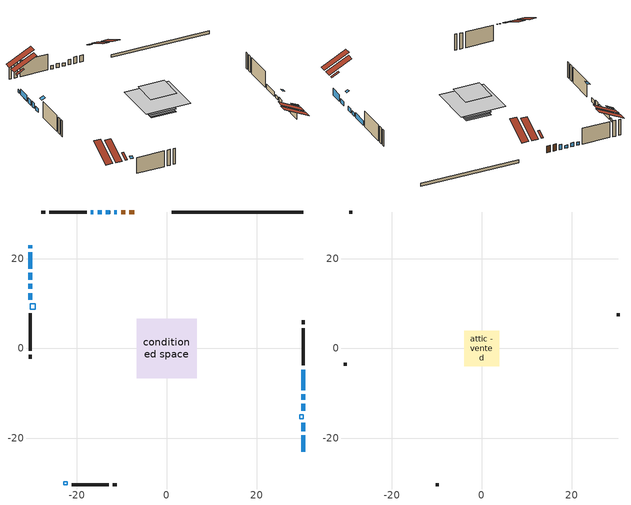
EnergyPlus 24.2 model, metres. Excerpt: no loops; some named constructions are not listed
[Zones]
conditioned space
 floor outside (Floor1 construction): -0.42,-0.42 -0.42,0.42 0.42,0.42 0.42,-0.42 z0.61
 floor outside (Floor2 construction): -0.43,-0.43 -0.43,0.43 0.43,0.43 0.43,-0.43 z0.61
 floor outside (Floor3 construction): -1.06,-1.06 -1.06,1.06 1.06,1.06 1.06,-1.06 z0.61
 floor adiabatic (Floor5 construction): -3.72,-3.72 -3.72,3.72 3.72,3.72 3.72,-3.72 z0.61
 floor adiabatic (AdiabaticFloorConstruction): -6.67,-6.67 -6.67,6.67 6.67,6.67 6.67,-6.67 z3.05
 floor foundation (Slab1 construction): -3.72,-3.72 -3.72,3.72 3.72,3.72 3.72,-3.72 z-0.3
 floor foundation (Slab2 construction): -3.58,-3.58 -3.58,3.58 3.58,3.58 3.58,-3.58 z0
 wall outside (AdiabaticWallConstruction 1): -7.22,30.36 -8.32,30.36 / -9.24,30.36 -10.16,30.36 z0.61:2.64
 wall outside (AdiabaticWallConstruction): -30.36,22.97 -30.36,22.35 / -12.62,30.36 -13.54,30.36 z0.61:1.53; 30.36,-22.97 30.36,-19.31 z0.61:2.64; 30.36,-18.38 30.36,-16.55 / -14.46,30.36 -15.38,30.36 / 30.36,-13.83 30.36,-12.3 z0.61:1.83; -30.36,21.42 -30.36,17.77 z0.61:2.34; -30.36,16.84 -30.36,15.31 / 30.36,-9.28 30.36,-4.71 z0.61:2.08; -30.36,14.38 -30.36,13.26 z0.61:2.29; -30.36,12.34 -30.36,10.86 z0.61:1.78; -11.08,30.36 -11.69,30.36 z0.61:2.14; -16.31,30.36 -16.92,30.36 z0.61:1.68; 30.36,-11.38 30.36,-10.21 z0.61:1.63
 wall outside (Wall1 construction): -17.85,30.36 -26.12,30.36 / -21.17,-30.36 -12.9,-30.36 / -30.36,7.79 -30.36,-0.49 / 30.36,-3.78 30.36,4.49 z0.61:5.49
 wall outside (Wall2 construction): -27.05,30.36 -27.88,30.36 / -11.97,-30.36 -11.14,-30.36 / -30.36,-1.42 -30.36,-2.24 / 30.36,5.42 30.36,6.25 z0.61:5.49
 wall foundation (FoundationWall1 construction): 30.36,30.36 1.1,30.36 z-0.3:0.61
 window (WindowConstruction 13): -30.36,22.96 -30.36,22.35 z0.61:1.52
 window (WindowConstruction 3): 30.36,-22.96 30.36,-19.31 z0.61:2.64
 window (WindowConstruction 4): 30.36,-18.38 30.36,-16.55 z0.61:1.83
 window (WindowConstruction 5): -30.36,21.42 -30.36,17.77 z0.61:2.34
 window (WindowConstruction 6): -30.36,16.84 -30.36,15.31 z0.61:2.08
 window (WindowConstruction 7): -30.36,14.38 -30.36,13.27 z0.61:2.29
 window (WindowConstruction 8): -30.36,12.34 -30.36,10.86 z0.61:1.78
 window (WindowConstruction 9): -11.08,30.36 -11.69,30.36 z0.61:2.13
 window (WindowConstruction 10): -12.62,30.36 -13.54,30.36 z0.61:1.52
 window (WindowConstruction 11): -14.47,30.36 -15.38,30.36 z0.61:1.83
 window (WindowConstruction 12): -16.31,30.36 -16.92,30.36 z0.61:1.68
 window (WindowConstruction): 30.36,-13.83 30.36,-12.31 z0.61:1.83
 window (WindowConstruction 1): 30.36,-11.38 30.36,-10.21 z0.61:1.62
 window (WindowConstruction 2): 30.36,-9.28 30.36,-4.71 z0.61:2.08
 door (Door): -7.23,30.36 -8.32,30.36 z0.61:2.64
 door (Door 1): -9.24,30.36 -10.15,30.36 z0.61:2.64
 ceiling adiabatic (AdiabaticFloorConstruction): 6.67,-6.67 6.67,6.67 -6.67,6.67 -6.67,-6.67 z3.05
 roof outside (Roof2 construction): -4.73,30.36,5.49 -4.73,23.55,8.89 -2.82,23.55,8.89 -2.82,30.36,5.49; -25.46,-30.36,5.49 -25.46,-23.55,8.89 -27.37,-23.55,8.89 -27.37,-30.36,5.49; -30.36,25.46,5.49 -23.55,25.46,8.89 -23.55,27.37,8.89 -30.36,27.37,5.49; 30.36,-25.46,5.49 23.55,-25.46,8.89 23.55,-27.37,8.89 30.36,-27.37,5.49
 roof outside (Roof3 construction): -6.3,30.36,5.49 -6.3,28.07,6.63 -5.66,28.07,6.63 -5.66,30.36,5.49; -23.89,-30.36,5.49 -23.89,-28.07,6.63 -24.53,-28.07,6.63 -24.53,-30.36,5.49; -30.36,23.89,5.49 -28.07,23.89,6.63 -28.07,24.53,6.63 -30.36,24.53,5.49; 30.36,-23.89,5.49 28.07,-23.89,6.63 28.07,-24.53,6.63 30.36,-24.53,5.49
 roof outside (AdiabaticRoofConstruction): -22.1,-30.36,5.49 -22.1,-29.59,5.87 -22.97,-29.59,5.87 -22.97,-30.36,5.49; -30.36,8.71,5.49 -29.27,8.71,6.03 -29.27,9.94,6.03 -30.36,9.94,5.49; 30.36,-14.76,5.49 29.59,-14.76,5.87 29.59,-15.62,5.87 30.36,-15.62,5.49
 skylight (SkylightConstruction): -22.1,-30.36,5.49 -22.1,-29.59,5.87 -22.96,-29.59,5.87 -22.96,-30.36,5.49
 skylight (SkylightConstruction 1): -30.36,8.72,5.49 -29.27,8.72,6.03 -29.27,9.93,6.03 -30.36,9.93,5.49
 skylight (SkylightConstruction 2): 30.36,-14.76,5.49 29.59,-14.76,5.87 29.59,-15.62,5.87 30.36,-15.62,5.49
attic - vented
 floor to conditioned space (Floor4 construction Reversed): -3.9,-3.9 -3.9,3.9 3.9,3.9 3.9,-3.9 z5.49
 wall outside (Wall3 construction): -28.81,30.36 -29.43,30.36 / -10.21,-30.36 -9.59,-30.36 / -30.36,-3.17 -30.36,-3.8 / 30.36,7.18 30.36,7.8 z0.61:5.49
 roof outside (Roof1 construction): -1.89,30.36,5.49 -1.89,22.97,9.18 0.17,22.97,9.18 0.17,30.36,5.49; -28.3,-30.36,5.49 -28.3,-22.97,9.18 -30.36,-22.97,9.18 -30.36,-30.36,5.49; -30.36,28.3,5.49 -22.97,28.3,9.18 -22.97,30.36,9.18 -30.36,30.36,5.49; 30.36,-28.3,5.49 22.97,-28.3,9.18 22.97,-30.36,9.18 30.36,-30.36,5.49
[Material] Roughness=Rough; Thermal Absorptance=0.9
Name | Thickness {m} | Conductivity {W/m-K} | Density {kg/m3} | Specific Heat {J/kg-K} | Solar Absorptance | Visible Absorptance
ceiling loosefill ins | 0.169333 | 0.0480833 | 16.02 | 1046.75 | 0.7 | 0.7
ceiling stud and cavity | 0.1397 | 0.137261 | 65.682 | 1177.47 | 0.7 | 0.7
gypsum board | 0.0127 | 0.160291 | 801 | 837.4 | 0.6 | 0.6
[Construction]
Floor4 construction: ceiling loosefill ins, ceiling stud and cavity, gypsum board
[EnergyManagementSystem:Program]
unmet_hours_program: Set htg_unmet_hours = 0; Set clg_unmet_hours = 0; Set unit_htg_unmet_hours = 0; If ((DayOfYear >= 1) && (DayOfYear <= 365)); Set unit_htg_unmet_hours = unit_htg_unmet_hours + conditioned_space_htg_unmet_s; If unit_htg_unmet_hours > htg_unmet_hours; Set htg_unmet_hours = unit_htg_unmet_hours; EndIf; EndIf
water_heater_EC_adj: If WarmupFlag == 0; Set dhw_e_cons = water_heater_energy + water_heater_on_cycle_parasitic + water_heater_off_cycle_parasitic; Set water_heater_ec_adj_act = 0.0 * dhw_e_cons / 1; EndIf
[EnergyManagementSystem:ProgramCallingManager]
component_loads_program_calling_manager: EndOfZoneTimestepAfterZoneReporting; component_loads_program
fridge_schedule_program_calling_manager: BeginZoneTimestepAfterInitHeatBalance; fridge_schedule_program
infil_program_calling_manager: BeginZoneTimestepAfterInitHeatBalance; infil_program
natural_vent_program_calling_manager: BeginZoneTimestepAfterInitHeatBalance; natural_vent_program
total_airflows_program_calling_manager: EndOfZoneTimestepAfterZoneReporting; total_airflows_program
total_loads_program_calling_manager: EndOfZoneTimestepAfterZoneReporting; total_loads_program
unit_heater_supply_fan_disaggregate_program_calling_manager: EndOfSystemTimestepBeforeHVACReporting; unit_heater_supply_fan_disaggregate_program
unmet_hours_program_calling_manager: EndOfZoneTimestepBeforeZoneReporting; unmet_hours_program
water_heater_EC_adj_ProgramManager: EndOfSystemTimestepBeforeHVACReporting; water_heater_EC_adj
[EnergyManagementSystem:OutputVariable] Type of Data in Variable=Summed
Name | EMS Variable | Update Frequency | EMS Program or Subroutine | Units
unit heater supply fan disaggregate htg primary | unit_heater_supply_fan_primary_htg | SystemTimestep | unit_heater_supply_fan_disaggregate_program | J
loads_htg_tot_peakload_outvar; loads_htg_tot_annual_outvar; Energy Management System Output Variable 1; Energy Management System Output Variable 45 | loads_htg_tot | ZoneTimestep | total_loads_program | J
loads_clg_tot_peakload_outvar; loads_clg_tot_annual_outvar; Energy Management System Output Variable 2; Energy Management System Output Variable 46 | loads_clg_tot | ZoneTimestep | total_loads_program | J
htg_unmet_hours_annual_outvar; Energy Management System Output Variable 3 | htg_unmet_hours | ZoneTimestep | unmet_hours_program | hr
clg_unmet_hours_annual_outvar; Energy Management System Output Variable 4 | clg_unmet_hours | ZoneTimestep | unmet_hours_program | hr
loads_htg_roofs_annual_outvar; Energy Management System Output Variable 5 | loads_htg_roofs | ZoneTimestep | component_loads_program | J
loads_htg_ceilings_annual_outvar; Energy Management System Output Variable 6 | loads_htg_ceilings | ZoneTimestep | component_loads_program | J
loads_htg_walls_annual_outvar; Energy Management System Output Variable 7 | loads_htg_walls | ZoneTimestep | component_loads_program | J
loads_htg_rim_joists_annual_outvar; Energy Management System Output Variable 8 | loads_htg_rim_joists | ZoneTimestep | component_loads_program | J
loads_htg_foundation_walls_annual_outvar; Energy Management System Output Variable 9 | loads_htg_foundation_walls | ZoneTimestep | component_loads_program | J
loads_htg_doors_annual_outvar; Energy Management System Output Variable 10 | loads_htg_doors | ZoneTimestep | component_loads_program | J
loads_htg_windows_conduction_annual_outvar; Energy Management System Output Variable 11 | loads_htg_windows_conduction | ZoneTimestep | component_loads_program | J
loads_htg_windows_solar_annual_outvar; Energy Management System Output Variable 12 | loads_htg_windows_solar | ZoneTimestep | component_loads_program | J
loads_htg_skylights_conduction_annual_outvar; Energy Management System Output Variable 13 | loads_htg_skylights_conduction | ZoneTimestep | component_loads_program | J
loads_htg_skylights_solar_annual_outvar; Energy Management System Output Variable 14 | loads_htg_skylights_solar | ZoneTimestep | component_loads_program | J
loads_htg_floors_annual_outvar; Energy Management System Output Variable 15 | loads_htg_floors | ZoneTimestep | component_loads_program | J
loads_htg_slabs_annual_outvar; Energy Management System Output Variable 16 | loads_htg_slabs | ZoneTimestep | component_loads_program | J
loads_htg_internal_mass_annual_outvar; Energy Management System Output Variable 17 | loads_htg_internal_mass | ZoneTimestep | component_loads_program | J
loads_htg_infil_annual_outvar; Energy Management System Output Variable 18 | loads_htg_infil | ZoneTimestep | component_loads_program | J
loads_htg_natvent_annual_outvar; Energy Management System Output Variable 19 | loads_htg_natvent | ZoneTimestep | component_loads_program | J
loads_htg_mechvent_annual_outvar; Energy Management System Output Variable 20 | loads_htg_mechvent | ZoneTimestep | component_loads_program | J
loads_htg_whf_annual_outvar; Energy Management System Output Variable 21 | loads_htg_whf | ZoneTimestep | component_loads_program | J
loads_htg_ducts_annual_outvar; Energy Management System Output Variable 22 | loads_htg_ducts | ZoneTimestep | component_loads_program | J
loads_htg_intgains_annual_outvar; Energy Management System Output Variable 23 | loads_htg_intgains | ZoneTimestep | component_loads_program | J
loads_htg_lighting_annual_outvar; Energy Management System Output Variable 24 | loads_htg_lighting | ZoneTimestep | component_loads_program | J
loads_clg_roofs_annual_outvar; Energy Management System Output Variable 25 | loads_clg_roofs | ZoneTimestep | component_loads_program | J
loads_clg_ceilings_annual_outvar; Energy Management System Output Variable 26 | loads_clg_ceilings | ZoneTimestep | component_loads_program | J
loads_clg_walls_annual_outvar; Energy Management System Output Variable 27 | loads_clg_walls | ZoneTimestep | component_loads_program | J
loads_clg_rim_joists_annual_outvar; Energy Management System Output Variable 28 | loads_clg_rim_joists | ZoneTimestep | component_loads_program | J
loads_clg_foundation_walls_annual_outvar; Energy Management System Output Variable 29 | loads_clg_foundation_walls | ZoneTimestep | component_loads_program | J
loads_clg_doors_annual_outvar; Energy Management System Output Variable 30 | loads_clg_doors | ZoneTimestep | component_loads_program | J
loads_clg_windows_conduction_annual_outvar; Energy Management System Output Variable 31 | loads_clg_windows_conduction | ZoneTimestep | component_loads_program | J
loads_clg_windows_solar_annual_outvar; Energy Management System Output Variable 32 | loads_clg_windows_solar | ZoneTimestep | component_loads_program | J
loads_clg_skylights_conduction_annual_outvar; Energy Management System Output Variable 33 | loads_clg_skylights_conduction | ZoneTimestep | component_loads_program | J
loads_clg_skylights_solar_annual_outvar; Energy Management System Output Variable 34 | loads_clg_skylights_solar | ZoneTimestep | component_loads_program | J
loads_clg_floors_annual_outvar; Energy Management System Output Variable 35 | loads_clg_floors | ZoneTimestep | component_loads_program | J
loads_clg_slabs_annual_outvar; Energy Management System Output Variable 36 | loads_clg_slabs | ZoneTimestep | component_loads_program | J
loads_clg_internal_mass_annual_outvar; Energy Management System Output Variable 37 | loads_clg_internal_mass | ZoneTimestep | component_loads_program | J
loads_clg_infil_annual_outvar; Energy Management System Output Variable 38 | loads_clg_infil | ZoneTimestep | component_loads_program | J
loads_clg_natvent_annual_outvar; Energy Management System Output Variable 39 | loads_clg_natvent | ZoneTimestep | component_loads_program | J
loads_clg_mechvent_annual_outvar; Energy Management System Output Variable 40 | loads_clg_mechvent | ZoneTimestep | component_loads_program | J
loads_clg_whf_annual_outvar; Energy Management System Output Variable 41 | loads_clg_whf | ZoneTimestep | component_loads_program | J
loads_clg_ducts_annual_outvar; Energy Management System Output Variable 42 | loads_clg_ducts | ZoneTimestep | component_loads_program | J
loads_clg_intgains_annual_outvar; Energy Management System Output Variable 43 | loads_clg_intgains | ZoneTimestep | component_loads_program | J
loads_clg_lighting_annual_outvar; Energy Management System Output Variable 44 | loads_clg_lighting | ZoneTimestep | component_loads_program | J
[Schedule:Day:Interval]
interior lighting schedule day: No, 01:00, 0.108182, 04:00, 0.0901515, 05:00, 0.0991667, 06:00, 0.162273, 07:00, 0.270455, 08:00, 0.342576, 10:00, 0.369621, 11:00, 0.351591, 12:00, 0.333561, 13:00, 0.324545, 14:00, 0.31553, 15:00, 0.333561, 16:00, 0.369621, 17:00, 0.450758, 18:00, 0.585985, 19:00, 0.775303, 20:00, 0.955606, 21:00, 0.991667, 22:00, 0.712197, 23:00, 0.360606, 24:00, 0.162273
interior lighting schedule day 1: No, 01:00, 0.100909, 04:00, 0.0840909, 05:00, 0.0925, 06:00, 0.151364, 07:00, 0.252273, 08:00, 0.319545, 10:00, 0.344773, 11:00, 0.327955, 12:00, 0.311136, 13:00, 0.302727, 14:00, 0.294318, 15:00, 0.311136, 16:00, 0.344773, 17:00, 0.420455, 18:00, 0.546591, 19:00, 0.723182, 20:00, 0.891364, 21:00, 0.925, 22:00, 0.664318, 23:00, 0.336364, 24:00, 0.151364
interior lighting schedule day 2: No, 01:00, 0.0927273, 04:00, 0.0772727, 05:00, 0.085, 06:00, 0.139091, 07:00, 0.231818, 08:00, 0.293636, 10:00, 0.316818, 11:00, 0.301364, 12:00, 0.285909, 13:00, 0.278182, 14:00, 0.270455, 15:00, 0.285909, 16:00, 0.316818, 17:00, 0.386364, 18:00, 0.502273, 19:00, 0.664545, 20:00, 0.819091, 21:00, 0.85, 22:00, 0.610455, 23:00, 0.309091, 24:00, 0.139091
interior lighting schedule day 3: No, 01:00, 0.0845455, 04:00, 0.0704545, 05:00, 0.0775, 06:00, 0.126818, 07:00, 0.211364, 08:00, 0.267727, 10:00, 0.288864, 11:00, 0.274773, 12:00, 0.260682, 13:00, 0.253636, 14:00, 0.246591, 15:00, 0.260682, 16:00, 0.288864, 17:00, 0.352273, 18:00, 0.457955, 19:00, 0.605909, 20:00, 0.746818, 21:00, 0.775, 22:00, 0.556591, 23:00, 0.281818, 24:00, 0.126818
interior lighting schedule day 4: No, 01:00, 0.0763636, 04:00, 0.0636364, 05:00, 0.07, 06:00, 0.114545, 07:00, 0.190909, 08:00, 0.241818, 10:00, 0.260909, 11:00, 0.248182, 12:00, 0.235455, 13:00, 0.229091, 14:00, 0.222727, 15:00, 0.235455, 16:00, 0.260909, 17:00, 0.318182, 18:00, 0.413636, 19:00, 0.547273, 20:00, 0.674545, 21:00, 0.7, 22:00, 0.502727, 23:00, 0.254545, 24:00, 0.114545
interior lighting schedule day 5: No, 01:00, 0.0727273, 04:00, 0.0606061, 05:00, 0.0666667, 06:00, 0.109091, 07:00, 0.181818, 08:00, 0.230303, 10:00, 0.248485, 11:00, 0.236364, 12:00, 0.224242, 13:00, 0.218182, 14:00, 0.212121, 15:00, 0.224242, 16:00, 0.248485, 17:00, 0.30303, 18:00, 0.393939, 19:00, 0.521212, 20:00, 0.642424, 21:00, 0.666667, 22:00, 0.478788, 23:00, 0.242424, 24:00, 0.109091
interior lighting schedule day 6: No, 01:00, 0.0745455, 04:00, 0.0621212, 05:00, 0.0683333, 06:00, 0.111818, 07:00, 0.186364, 08:00, 0.236061, 10:00, 0.254697, 11:00, 0.242273, 12:00, 0.229848, 13:00, 0.223636, 14:00, 0.217424, 15:00, 0.229848, 16:00, 0.254697, 17:00, 0.310606, 18:00, 0.403788, 19:00, 0.534242, 20:00, 0.658485, 21:00, 0.683333, 22:00, 0.490758, 23:00, 0.248485, 24:00, 0.111818
interior lighting schedule day 7: No, 01:00, 0.08, 04:00, 0.0666667, 05:00, 0.0733333, 06:00, 0.12, 07:00, 0.2, 08:00, 0.253333, 10:00, 0.273333, 11:00, 0.26, 12:00, 0.246667, 13:00, 0.24, 14:00, 0.233333, 15:00, 0.246667, 16:00, 0.273333, 17:00, 0.333333, 18:00, 0.433333, 19:00, 0.573333, 20:00, 0.706667, 21:00, 0.733333, 22:00, 0.526667, 23:00, 0.266667, 24:00, 0.12
interior lighting schedule day 8: No, 01:00, 0.0890909, 04:00, 0.0742424, 05:00, 0.0816667, 06:00, 0.133636, 07:00, 0.222727, 08:00, 0.282121, 10:00, 0.304394, 11:00, 0.289545, 12:00, 0.274697, 13:00, 0.267273, 14:00, 0.259848, 15:00, 0.274697, 16:00, 0.304394, 17:00, 0.371212, 18:00, 0.482576, 19:00, 0.638485, 20:00, 0.78697, 21:00, 0.816667, 22:00, 0.586515, 23:00, 0.29697, 24:00, 0.133636
interior lighting schedule day 9: No, 01:00, 0.0972727, 04:00, 0.0810606, 05:00, 0.0891667, 06:00, 0.145909, 07:00, 0.243182, 08:00, 0.30803, 10:00, 0.332348, 11:00, 0.316136, 12:00, 0.299924, 13:00, 0.291818, 14:00, 0.283712, 15:00, 0.299924, 16:00, 0.332348, 17:00, 0.405303, 18:00, 0.526894, 19:00, 0.697121, 20:00, 0.859242, 21:00, 0.891667, 22:00, 0.640379, 23:00, 0.324242, 24:00, 0.145909
interior lighting schedule day 10: No, 01:00, 0.105455, 04:00, 0.0878788, 05:00, 0.0966667, 06:00, 0.158182, 07:00, 0.263636, 08:00, 0.333939, 10:00, 0.360303, 11:00, 0.342727, 12:00, 0.325152, 13:00, 0.316364, 14:00, 0.307576, 15:00, 0.325152, 16:00, 0.360303, 17:00, 0.439394, 18:00, 0.571212, 19:00, 0.755758, 20:00, 0.931515, 21:00, 0.966667, 22:00, 0.694242, 23:00, 0.351515, 24:00, 0.158182
interior lighting schedule day 11: No, 01:00, 0.109091, 04:00, 0.0909091, 05:00, 0.1, 06:00, 0.163636, 07:00, 0.272727, 08:00, 0.345455, 10:00, 0.372727, 11:00, 0.354545, 12:00, 0.336364, 13:00, 0.327273, 14:00, 0.318182, 15:00, 0.336364, 16:00, 0.372727, 17:00, 0.454545, 18:00, 0.590909, 19:00, 0.781818, 20:00, 0.963636, 21:00, 1, 22:00, 0.718182, 23:00, 0.363636, 24:00, 0.163636
interior lighting schedule default day; occupants schedule default day; clothes dryer schedule default day; cooking range schedule default day; mech vent bath fan 0 schedule default day; mech vent range fan 0 schedule default day; misc plug loads schedule default day; general water use schedule default day; heating setpoint default day; cooling setpoint default day; clothes dryer exhaust 0 schedule default day; cooling season schedule day; cooling season schedule day 2; cooling season schedule default day; exterior lighting schedule default day; natural vent schedule default day: No, 24:00, 0
occupants schedule day: No, 05:00, 0.426829, 06:00, 0.719512, 07:00, 1, 08:00, 0.670732, 09:00, 0.329268, 14:00, 0.170732, 15:00, 0.231707, 16:00, 0.329268, 17:00, 0.5, 18:00, 0.670732, 19:00, 0.829268, 21:00, 1, 22:00, 0.853659, 23:00, 0.646341, 24:00, 0.426829
clothes dryer schedule day; clothes dryer exhaust 0 schedule day: No, 01:00, 0.123457, 02:00, 0.0740741, 03:00, 0.0493827, 04:00, 0.0246914, 05:00, 0.0493827, 06:00, 0.0740741, 07:00, 0.197531, 08:00, 0.395062, 09:00, 0.592593, 10:00, 0.839506, 11:00, 0.962963, 12:00, 1, 13:00, 0.91358, 14:00, 0.82716, 15:00, 0.716049, 16:00, 0.753086, 17:00, 0.679012, 18:00, 0.666667, 20:00, 0.62963, 21:00, 0.641975, 22:00, 0.666667, 23:00, 0.54321, 24:00, 0.296296
cooking range schedule day: No, 05:00, 0.0597015, 06:00, 0.11194, 07:00, 0.171642, 08:00, 0.291045, 11:00, 0.343284, 12:00, 0.402985, 13:00, 0.462687, 14:00, 0.343284, 15:00, 0.291045, 16:00, 0.402985, 17:00, 0.567164, 18:00, 1, 19:00, 0.850746, 20:00, 0.432836, 21:00, 0.291045, 22:00, 0.231343, 23:00, 0.171642, 24:00, 0.11194
mech vent bath fan 0 schedule day: No, 07:00, 0, 08:00, 1, 09:00, 0.2, 24:00, 0
mech vent range fan 0 schedule day: No, 18:00, 0, 19:00, 1, 20:00, 0.2, 24:00, 0
misc plug loads schedule day: No, 06:00, 0.705882, 07:00, 0.745098, 08:00, 0.803922, 15:00, 0.823529, 16:00, 0.862745, 17:00, 0.921569, 18:00, 0.980392, 19:00, 1, 20:00, 0.980392, 21:00, 0.941176, 22:00, 0.862745, 23:00, 0.784314, 24:00, 0.72549
general water use schedule day: No, 01:00, 0.315068, 03:00, 0.287671, 04:00, 0.342466, 05:00, 0.369863, 06:00, 0.520548, 07:00, 0.60274, 08:00, 0.534247, 10:00, 0.506849, 11:00, 0.465753, 14:00, 0.479452, 15:00, 0.534247, 16:00, 0.589041, 17:00, 0.69863, 18:00, 0.876712, 19:00, 0.890411, 20:00, 0.986301, 21:00, 1, 22:00, 0.863014, 23:00, 0.616438, 24:00, 0.465753
heating setpoint day: No, 07:00, 18, 23:00, 21, 24:00, 18
cooling setpoint day: No, 24:00, 25
cooling season schedule day 1: No, 24:00, 1
exterior lighting schedule day: No, 01:00, 0.566667, 03:00, 0.524167, 05:00, 0.495833, 06:00, 0.5525, 07:00, 0.623333, 08:00, 0.580833, 09:00, 0.439167, 10:00, 0.354167, 12:00, 0.34, 13:00, 0.354167, 14:00, 0.396667, 15:00, 0.425, 16:00, 0.495833, 17:00, 0.623333, 18:00, 0.793333, 19:00, 0.906667, 20:00, 0.963333, 21:00, 0.991667, 22:00, 0.920833, 23:00, 0.793333, 24:00, 0.665833
exterior lighting schedule day 1: No, 01:00, 0.528571, 03:00, 0.488929, 05:00, 0.4625, 06:00, 0.515357, 07:00, 0.581429, 08:00, 0.541786, 09:00, 0.409643, 10:00, 0.330357, 12:00, 0.317143, 13:00, 0.330357, 14:00, 0.37, 15:00, 0.396429, 16:00, 0.4625, 17:00, 0.581429, 18:00, 0.74, 19:00, 0.845714, 20:00, 0.898571, 21:00, 0.925, 22:00, 0.858929, 23:00, 0.74, 24:00, 0.621071
exterior lighting schedule day 10: No, 01:00, 0.552381, 03:00, 0.510952, 05:00, 0.483333, 06:00, 0.538571, 07:00, 0.607619, 08:00, 0.56619, 09:00, 0.428095, 10:00, 0.345238, 12:00, 0.331429, 13:00, 0.345238, 14:00, 0.386667, 15:00, 0.414286, 16:00, 0.483333, 17:00, 0.607619, 18:00, 0.773333, 19:00, 0.88381, 20:00, 0.939048, 21:00, 0.966667, 22:00, 0.897619, 23:00, 0.773333, 24:00, 0.649048
exterior lighting schedule day 11: No, 01:00, 0.571429, 03:00, 0.528571, 05:00, 0.5, 06:00, 0.557143, 07:00, 0.628571, 08:00, 0.585714, 09:00, 0.442857, 10:00, 0.357143, 12:00, 0.342857, 13:00, 0.357143, 14:00, 0.4, 15:00, 0.428571, 16:00, 0.5, 17:00, 0.628571, 18:00, 0.8, 19:00, 0.914286, 20:00, 0.971429, 21:00, 1, 22:00, 0.928571, 23:00, 0.8, 24:00, 0.671429
exterior lighting schedule day 2: No, 01:00, 0.485714, 03:00, 0.449286, 05:00, 0.425, 06:00, 0.473571, 07:00, 0.534286, 08:00, 0.497857, 09:00, 0.376429, 10:00, 0.303571, 12:00, 0.291429, 13:00, 0.303571, 14:00, 0.34, 15:00, 0.364286, 16:00, 0.425, 17:00, 0.534286, 18:00, 0.68, 19:00, 0.777143, 20:00, 0.825714, 21:00, 0.85, 22:00, 0.789286, 23:00, 0.68, 24:00, 0.570714
exterior lighting schedule day 3: No, 01:00, 0.442857, 03:00, 0.409643, 05:00, 0.3875, 06:00, 0.431786, 07:00, 0.487143, 08:00, 0.453929, 09:00, 0.343214, 10:00, 0.276786, 12:00, 0.265714, 13:00, 0.276786, 14:00, 0.31, 15:00, 0.332143, 16:00, 0.3875, 17:00, 0.487143, 18:00, 0.62, 19:00, 0.708571, 20:00, 0.752857, 21:00, 0.775, 22:00, 0.719643, 23:00, 0.62, 24:00, 0.520357
exterior lighting schedule day 4: No, 01:00, 0.4, 03:00, 0.37, 05:00, 0.35, 06:00, 0.39, 07:00, 0.44, 08:00, 0.41, 09:00, 0.31, 10:00, 0.25, 12:00, 0.24, 13:00, 0.25, 14:00, 0.28, 15:00, 0.3, 16:00, 0.35, 17:00, 0.44, 18:00, 0.56, 19:00, 0.64, 20:00, 0.68, 21:00, 0.7, 22:00, 0.65, 23:00, 0.56, 24:00, 0.47
exterior lighting schedule day 5: No, 01:00, 0.380952, 03:00, 0.352381, 05:00, 0.333333, 06:00, 0.371429, 07:00, 0.419048, 08:00, 0.390476, 09:00, 0.295238, 10:00, 0.238095, 12:00, 0.228571, 13:00, 0.238095, 14:00, 0.266667, 15:00, 0.285714, 16:00, 0.333333, 17:00, 0.419048, 18:00, 0.533333, 19:00, 0.609524, 20:00, 0.647619, 21:00, 0.666667, 22:00, 0.619048, 23:00, 0.533333, 24:00, 0.447619
exterior lighting schedule day 6: No, 01:00, 0.390476, 03:00, 0.36119, 05:00, 0.341667, 06:00, 0.380714, 07:00, 0.429524, 08:00, 0.400238, 09:00, 0.302619, 10:00, 0.244048, 12:00, 0.234286, 13:00, 0.244048, 14:00, 0.273333, 15:00, 0.292857, 16:00, 0.341667, 17:00, 0.429524, 18:00, 0.546667, 19:00, 0.624762, 20:00, 0.66381, 21:00, 0.683333, 22:00, 0.634524, 23:00, 0.546667, 24:00, 0.45881
exterior lighting schedule day 7: No, 01:00, 0.419048, 03:00, 0.387619, 05:00, 0.366667, 06:00, 0.408571, 07:00, 0.460952, 08:00, 0.429524, 09:00, 0.324762, 10:00, 0.261905, 12:00, 0.251429, 13:00, 0.261905, 14:00, 0.293333, 15:00, 0.314286, 16:00, 0.366667, 17:00, 0.460952, 18:00, 0.586667, 19:00, 0.670476, 20:00, 0.712381, 21:00, 0.733333, 22:00, 0.680952, 23:00, 0.586667, 24:00, 0.492381
exterior lighting schedule day 8: No, 01:00, 0.466667, 03:00, 0.431667, 05:00, 0.408333, 06:00, 0.455, 07:00, 0.513333, 08:00, 0.478333, 09:00, 0.361667, 10:00, 0.291667, 12:00, 0.28, 13:00, 0.291667, 14:00, 0.326667, 15:00, 0.35, 16:00, 0.408333, 17:00, 0.513333, 18:00, 0.653333, 19:00, 0.746667, 20:00, 0.793333, 21:00, 0.816667, 22:00, 0.758333, 23:00, 0.653333, 24:00, 0.548333
exterior lighting schedule day 9: No, 01:00, 0.509524, 03:00, 0.47131, 05:00, 0.445833, 06:00, 0.496786, 07:00, 0.560476, 08:00, 0.522262, 09:00, 0.394881, 10:00, 0.318452, 12:00, 0.305714, 13:00, 0.318452, 14:00, 0.356667, 15:00, 0.382143, 16:00, 0.445833, 17:00, 0.560476, 18:00, 0.713333, 19:00, 0.815238, 20:00, 0.86619, 21:00, 0.891667, 22:00, 0.827976, 23:00, 0.713333, 24:00, 0.59869
[Schedule:Week:Daily]
heating setpoint Week Rule - Jan1-Dec31: heating setpoint day, heating setpoint day, heating setpoint day, heating setpoint day, heating setpoint day, heating setpoint day, heating setpoint day, heating setpoint default day, heating setpoint default day, heating setpoint default day, heating setpoint default day, heating setpoint default day
cooling setpoint Week Rule - Jan1-Dec31: cooling setpoint day, cooling setpoint day, cooling setpoint day, cooling setpoint day, cooling setpoint day, cooling setpoint day, cooling setpoint day, cooling setpoint default day, cooling setpoint default day, cooling setpoint default day, cooling setpoint default day, cooling setpoint default day
clothes dryer exhaust 0 schedule Week Rule - Jan1-Dec31: clothes dryer exhaust 0 schedule day, clothes dryer exhaust 0 schedule day, clothes dryer exhaust 0 schedule day, clothes dryer exhaust 0 schedule day, clothes dryer exhaust 0 schedule day, clothes dryer exhaust 0 schedule day, clothes dryer exhaust 0 schedule day, clothes dryer exhaust 0 schedule default day, clothes dryer exhaust 0 schedule default day, clothes dryer exhaust 0 schedule default day, clothes dryer exhaust 0 schedule default day, clothes dryer exhaust 0 schedule default day
cooling season schedule Week Rule - Jan1-May26: cooling season schedule day, cooling season schedule day, cooling season schedule day, cooling season schedule day, cooling season schedule day, cooling season schedule day, cooling season schedule day, cooling season schedule default day, cooling season schedule default day, cooling season schedule default day, cooling season schedule default day, cooling season schedule default day
cooling season schedule Week Rule - May27-Jun2: cooling season schedule day, cooling season schedule day, cooling season schedule day, cooling season schedule day, cooling season schedule day, cooling season schedule day 1, cooling season schedule day 1, cooling season schedule default day, cooling season schedule default day, cooling season schedule default day, cooling season schedule default day, cooling season schedule default day
cooling season schedule Week Rule - Jun3-Aug25: cooling season schedule day 1, cooling season schedule day 1, cooling season schedule day 1, cooling season schedule day 1, cooling season schedule day 1, cooling season schedule day 1, cooling season schedule day 1, cooling season schedule default day, cooling season schedule default day, cooling season schedule default day, cooling season schedule default day, cooling season schedule default day
cooling season schedule Week Rule - Aug26-Sep1: cooling season schedule day 1, cooling season schedule day 1, cooling season schedule day 1, cooling season schedule day 1, cooling season schedule day 1, cooling season schedule day 1, cooling season schedule day 2, cooling season schedule default day, cooling season schedule default day, cooling season schedule default day, cooling season schedule default day, cooling season schedule default day
cooling season schedule Week Rule - Sep2-Dec31: cooling season schedule day 2, cooling season schedule day 2, cooling season schedule day 2, cooling season schedule day 2, cooling season schedule day 2, cooling season schedule day 2, cooling season schedule day 2, cooling season schedule default day, cooling season schedule default day, cooling season schedule default day, cooling season schedule default day, cooling season schedule default day
exterior lighting schedule Week Rule - Jan28-Feb3: exterior lighting schedule day, exterior lighting schedule day, exterior lighting schedule day, exterior lighting schedule day, exterior lighting schedule day 1, exterior lighting schedule day 1, exterior lighting schedule day 1, exterior lighting schedule default day, exterior lighting schedule default day, exterior lighting schedule default day, exterior lighting schedule default day, exterior lighting schedule default day
exterior lighting schedule Week Rule - Feb4-Feb24: exterior lighting schedule day 1, exterior lighting schedule day 1, exterior lighting schedule day 1, exterior lighting schedule day 1, exterior lighting schedule day 1, exterior lighting schedule day 1, exterior lighting schedule day 1, exterior lighting schedule default day, exterior lighting schedule default day, exterior lighting schedule default day, exterior lighting schedule default day, exterior lighting schedule default day
exterior lighting schedule Week Rule - Feb25-Mar3: exterior lighting schedule day 1, exterior lighting schedule day 1, exterior lighting schedule day 1, exterior lighting schedule day 1, exterior lighting schedule day 2, exterior lighting schedule day 2, exterior lighting schedule day 2, exterior lighting schedule default day, exterior lighting schedule default day, exterior lighting schedule default day, exterior lighting schedule default day, exterior lighting schedule default day
exterior lighting schedule Week Rule - Mar4-Mar31: exterior lighting schedule day 2, exterior lighting schedule day 2, exterior lighting schedule day 2, exterior lighting schedule day 2, exterior lighting schedule day 2, exterior lighting schedule day 2, exterior lighting schedule day 2, exterior lighting schedule default day, exterior lighting schedule default day, exterior lighting schedule default day, exterior lighting schedule default day, exterior lighting schedule default day
exterior lighting schedule Week Rule - Apr1-Apr28: exterior lighting schedule day 3, exterior lighting schedule day 3, exterior lighting schedule day 3, exterior lighting schedule day 3, exterior lighting schedule day 3, exterior lighting schedule day 3, exterior lighting schedule day 3, exterior lighting schedule default day, exterior lighting schedule default day, exterior lighting schedule default day, exterior lighting schedule default day, exterior lighting schedule default day
exterior lighting schedule Week Rule - Apr29-May5: exterior lighting schedule day 3, exterior lighting schedule day 3, exterior lighting schedule day 4, exterior lighting schedule day 4, exterior lighting schedule day 4, exterior lighting schedule day 4, exterior lighting schedule day 4, exterior lighting schedule default day, exterior lighting schedule default day, exterior lighting schedule default day, exterior lighting schedule default day, exterior lighting schedule default day
exterior lighting schedule Week Rule - May6-May26: exterior lighting schedule day 4, exterior lighting schedule day 4, exterior lighting schedule day 4, exterior lighting schedule day 4, exterior lighting schedule day 4, exterior lighting schedule day 4, exterior lighting schedule day 4, exterior lighting schedule default day, exterior lighting schedule default day, exterior lighting schedule default day, exterior lighting schedule default day, exterior lighting schedule default day
exterior lighting schedule Week Rule - May27-Jun2: exterior lighting schedule day 4, exterior lighting schedule day 4, exterior lighting schedule day 4, exterior lighting schedule day 4, exterior lighting schedule day 4, exterior lighting schedule day 5, exterior lighting schedule day 5, exterior lighting schedule default day, exterior lighting schedule default day, exterior lighting schedule default day, exterior lighting schedule default day, exterior lighting schedule default day
exterior lighting schedule Week Rule - Jun3-Jun30: exterior lighting schedule day 5, exterior lighting schedule day 5, exterior lighting schedule day 5, exterior lighting schedule day 5, exterior lighting schedule day 5, exterior lighting schedule day 5, exterior lighting schedule day 5, exterior lighting schedule default day, exterior lighting schedule default day, exterior lighting schedule default day, exterior lighting schedule default day, exterior lighting schedule default day
exterior lighting schedule Week Rule - Jul1-Jul28: exterior lighting schedule day 6, exterior lighting schedule day 6, exterior lighting schedule day 6, exterior lighting schedule day 6, exterior lighting schedule day 6, exterior lighting schedule day 6, exterior lighting schedule day 6, exterior lighting schedule default day, exterior lighting schedule default day, exterior lighting schedule default day, exterior lighting schedule default day, exterior lighting schedule default day
exterior lighting schedule Week Rule - Jul29-Aug4: exterior lighting schedule day 6, exterior lighting schedule day 6, exterior lighting schedule day 6, exterior lighting schedule day 7, exterior lighting schedule day 7, exterior lighting schedule day 7, exterior lighting schedule day 7, exterior lighting schedule default day, exterior lighting schedule default day, exterior lighting schedule default day, exterior lighting schedule default day, exterior lighting schedule default day
exterior lighting schedule Week Rule - Aug5-Aug25: exterior lighting schedule day 7, exterior lighting schedule day 7, exterior lighting schedule day 7, exterior lighting schedule day 7, exterior lighting schedule day 7, exterior lighting schedule day 7, exterior lighting schedule day 7, exterior lighting schedule default day, exterior lighting schedule default day, exterior lighting schedule default day, exterior lighting schedule default day, exterior lighting schedule default day
exterior lighting schedule Week Rule - Aug26-Sep1: exterior lighting schedule day 7, exterior lighting schedule day 7, exterior lighting schedule day 7, exterior lighting schedule day 7, exterior lighting schedule day 7, exterior lighting schedule day 7, exterior lighting schedule day 8, exterior lighting schedule default day, exterior lighting schedule default day, exterior lighting schedule default day, exterior lighting schedule default day, exterior lighting schedule default day
exterior lighting schedule Week Rule - Sep2-Sep29: exterior lighting schedule day 8, exterior lighting schedule day 8, exterior lighting schedule day 8, exterior lighting schedule day 8, exterior lighting schedule day 8, exterior lighting schedule day 8, exterior lighting schedule day 8, exterior lighting schedule default day, exterior lighting schedule default day, exterior lighting schedule default day, exterior lighting schedule default day, exterior lighting schedule default day
exterior lighting schedule Week Rule - Sep30-Oct6: exterior lighting schedule day 8, exterior lighting schedule day 9, exterior lighting schedule day 9, exterior lighting schedule day 9, exterior lighting schedule day 9, exterior lighting schedule day 9, exterior lighting schedule day 9, exterior lighting schedule default day, exterior lighting schedule default day, exterior lighting schedule default day, exterior lighting schedule default day, exterior lighting schedule default day
exterior lighting schedule Week Rule - Oct7-Oct27: exterior lighting schedule day 9, exterior lighting schedule day 9, exterior lighting schedule day 9, exterior lighting schedule day 9, exterior lighting schedule day 9, exterior lighting schedule day 9, exterior lighting schedule day 9, exterior lighting schedule default day, exterior lighting schedule default day, exterior lighting schedule default day, exterior lighting schedule default day, exterior lighting schedule default day
exterior lighting schedule Week Rule - Oct28-Nov3: exterior lighting schedule day 9, exterior lighting schedule day 9, exterior lighting schedule day 9, exterior lighting schedule day 9, exterior lighting schedule day 10, exterior lighting schedule day 10, exterior lighting schedule day 10, exterior lighting schedule default day, exterior lighting schedule default day, exterior lighting schedule default day, exterior lighting schedule default day, exterior lighting schedule default day
exterior lighting schedule Week Rule - Nov4-Nov24: exterior lighting schedule day 10, exterior lighting schedule day 10, exterior lighting schedule day 10, exterior lighting schedule day 10, exterior lighting schedule day 10, exterior lighting schedule day 10, exterior lighting schedule day 10, exterior lighting schedule default day, exterior lighting schedule default day, exterior lighting schedule default day, exterior lighting schedule default day, exterior lighting schedule default day
exterior lighting schedule Week Rule - Nov25-Dec1: exterior lighting schedule day 10, exterior lighting schedule day 10, exterior lighting schedule day 10, exterior lighting schedule day 10, exterior lighting schedule day 10, exterior lighting schedule day 10, exterior lighting schedule day 11, exterior lighting schedule default day, exterior lighting schedule default day, exterior lighting schedule default day, exterior lighting schedule default day, exterior lighting schedule default day
exterior lighting schedule Week Rule - Dec2-Dec31: exterior lighting schedule day 11, exterior lighting schedule day 11, exterior lighting schedule day 11, exterior lighting schedule day 11, exterior lighting schedule day 11, exterior lighting schedule day 11, exterior lighting schedule day 11, exterior lighting schedule default day, exterior lighting schedule default day, exterior lighting schedule default day, exterior lighting schedule default day, exterior lighting schedule default day
natural vent schedule Week Rule - Jan1-Dec31: natural vent schedule default day, natural vent schedule default day, natural vent schedule default day, natural vent schedule default day, natural vent schedule default day, natural vent schedule default day, natural vent schedule default day, natural vent schedule default day, natural vent schedule default day, natural vent schedule default day, natural vent schedule default day, natural vent schedule default day
[Schedule:Year]
heating setpoint: heating setpoint Week Rule - Jan1-Dec31, 1, 1, 12, 31
cooling setpoint: cooling setpoint Week Rule - Jan1-Dec31, 1, 1, 12, 31
clothes dryer exhaust 0 schedule: clothes dryer exhaust 0 schedule Week Rule - Jan1-Dec31, 1, 1, 12, 31
cooling season schedule: cooling season schedule Week Rule - Jan1-May26, 1, 1, 5, 26, cooling season schedule Week Rule - May27-Jun2, 5, 27, 6, 2, cooling season schedule Week Rule - Jun3-Aug25, 6, 3, 8, 25, cooling season schedule Week Rule - Aug26-Sep1, 8, 26, 9, 1, cooling season schedule Week Rule - Sep2-Dec31, 9, 2, 12, 31
natural vent schedule: natural vent schedule Week Rule - Jan1-Dec31, 1, 1, 12, 31
